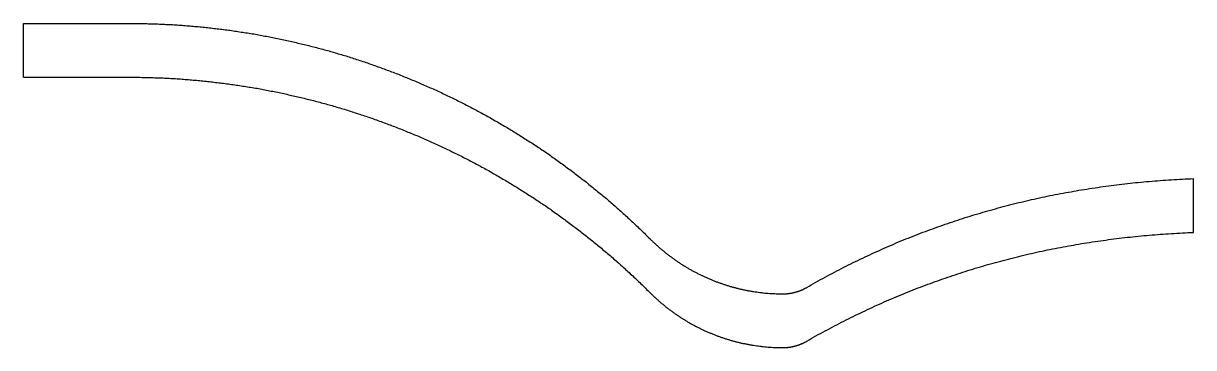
# Model space of a CAD drawing. Header units: metres. Extents: x -0.07 to 0.038, y 0.012 to 0.042.
import ezdxf

# ---------------------------------------------------------------- set-up
doc = ezdxf.new("R2010")
doc.units = ezdxf.units.M

msp = doc.modelspace()

# ---------------------------------------------------------------- linework, layer by layer
for p, q in [((-0.07049, 0.03676), (-0.07049, 0.04176)), ((0.03812, 0.02234), (0.03812, 0.02734))]:
    msp.add_line(p, q)
for points in [[(-0.07049, 0.04176), (-0.06559, 0.04176), (-0.06069, 0.04176), (-0.06009, 0.04176), (-0.0595, 0.04175), (-0.0589, 0.04174), (-0.0583, 0.04172), (-0.05771, 0.0417), (-0.05711, 0.04167), (-0.05651, 0.04164), (-0.05592, 0.0416), (-0.05532, 0.04155), (-0.05473, 0.0415), (-0.05413, 0.04145), (-0.05354, 0.04139), (-0.05295, 0.04132), (-0.05236, 0.04125), (-0.05176, 0.04118), (-0.05117, 0.0411), (-0.05058, 0.04101), (-0.04999, 0.04092), (-0.0494, 0.04083), (-0.04881, 0.04073), (-0.04823, 0.04062), (-0.04764, 0.04051), (-0.04706, 0.04039), (-0.04647, 0.04027), (-0.04589, 0.04014), (-0.04531, 0.04001), (-0.04472, 0.03987), (-0.04414, 0.03973), (-0.04357, 0.03959), (-0.04299, 0.03943), (-0.04241, 0.03928), (-0.04184, 0.03912), (-0.04127, 0.03895), (-0.04069, 0.03878), (-0.04012, 0.0386), (-0.03956, 0.03842), (-0.03899, 0.03823), (-0.03842, 0.03804), (-0.03786, 0.03784), (-0.0373, 0.03764), (-0.03674, 0.03743), (-0.03618, 0.03722), (-0.03562, 0.03701), (-0.03507, 0.03678), (-0.03452, 0.03656), (-0.03397, 0.03633), (-0.03342, 0.03609), (-0.03287, 0.03585), (-0.03233, 0.03561), (-0.03179, 0.03536), (-0.03125, 0.0351), (-0.03071, 0.03484), (-0.03017, 0.03458), (-0.02964, 0.03431), (-0.02911, 0.03404), (-0.02858, 0.03376), (-0.02806, 0.03348), (-0.02753, 0.03319), (-0.02701, 0.0329), (-0.0265, 0.0326), (-0.02598, 0.0323), (-0.02547, 0.032), (-0.02496, 0.03169), (-0.02445, 0.03137), (-0.02394, 0.03105), (-0.02344, 0.03073), (-0.02294, 0.0304), (-0.02245, 0.03007), (-0.02195, 0.02974), (-0.02146, 0.0294), (-0.02098, 0.02905), (-0.02049, 0.0287), (-0.02001, 0.02835), (-0.01953, 0.02799), (-0.01906, 0.02763), (-0.01859, 0.02727), (-0.01812, 0.0269), (-0.01765, 0.02652), (-0.01719, 0.02615), (-0.01673, 0.02576), (-0.01627, 0.02538), (-0.01582, 0.02499), (-0.01537, 0.0246), (-0.01493, 0.0242), (-0.01449, 0.0238), (-0.01405, 0.02339), (-0.01361, 0.02298), (-0.01318, 0.02257), (-0.01275, 0.02215), (-0.01233, 0.02173), (-0.01211, 0.02152), (-0.01189, 0.02131), (-0.01167, 0.02111), (-0.01144, 0.0209), (-0.01121, 0.02071), (-0.01097, 0.02051), (-0.01074, 0.02032), (-0.01049, 0.02014), (-0.01025, 0.01996), (-0.01, 0.01978), (-0.00975, 0.01961), (-0.0095, 0.01944), (-0.00924, 0.01928), (-0.00898, 0.01912), (-0.00872, 0.01896), (-0.00845, 0.01881), (-0.00819, 0.01867), (-0.00792, 0.01853), (-0.00764, 0.01839), (-0.00737, 0.01826), (-0.00709, 0.01813), (-0.00681, 0.01801), (-0.00653, 0.0179), (-0.00625, 0.01778), (-0.00596, 0.01768), (-0.00568, 0.01758), (-0.00539, 0.01748), (-0.0051, 0.01739), (-0.00481, 0.0173), (-0.00451, 0.01722), (-0.00422, 0.01714), (-0.00392, 0.01707), (-0.00363, 0.01701), (-0.00333, 0.01695), (-0.00303, 0.01689), (-0.00273, 0.01684), (-0.00243, 0.0168), (-0.00213, 0.01676), (-0.00182, 0.01672), (-0.00152, 0.01669), (-0.00122, 0.01667), (-0.00091, 0.01665), (-0.00061, 0.01664), (-0.0003, 0.01663), (0, 0.01663), (0.00008, 0.01663), (0.00015, 0.01663), (0.00023, 0.01663), (0.00031, 0.01664), (0.00039, 0.01664), (0.00046, 0.01665), (0.00054, 0.01666), (0.00062, 0.01667), (0.00069, 0.01668), (0.00077, 0.01669), (0.00085, 0.01671), (0.00092, 0.01672), (0.001, 0.01674), (0.00107, 0.01676), (0.00115, 0.01678), (0.00122, 0.0168), (0.0013, 0.01682), (0.00137, 0.01684), (0.00145, 0.01687), (0.00152, 0.01689), (0.00159, 0.01692), (0.00166, 0.01695), (0.00174, 0.01698), (0.00181, 0.01701), (0.00188, 0.01704), (0.00195, 0.01708), (0.00202, 0.01711), (0.00208, 0.01715), (0.00215, 0.01718), (0.00222, 0.01722), (0.00393, 0.01818), (0.00566, 0.01909), (0.00741, 0.01995), (0.00918, 0.02077), (0.01097, 0.02154), (0.01278, 0.02226), (0.01461, 0.02293), (0.01646, 0.02356), (0.01833, 0.02414), (0.02022, 0.02467), (0.02213, 0.02516), (0.02406, 0.0256), (0.02601, 0.02599), (0.02798, 0.02633), (0.02997, 0.02663), (0.03198, 0.02688), (0.03401, 0.02708), (0.03606, 0.02723), (0.03812, 0.02734)], [(-0.07049, 0.03676), (-0.06559, 0.03676), (-0.06069, 0.03676), (-0.06009, 0.03676), (-0.0595, 0.03675), (-0.0589, 0.03674), (-0.0583, 0.03672), (-0.05771, 0.0367), (-0.05711, 0.03667), (-0.05651, 0.03664), (-0.05592, 0.0366), (-0.05532, 0.03655), (-0.05473, 0.0365), (-0.05413, 0.03645), (-0.05354, 0.03639), (-0.05295, 0.03632), (-0.05236, 0.03625), (-0.05176, 0.03618), (-0.05117, 0.0361), (-0.05058, 0.03601), (-0.04999, 0.03592), (-0.0494, 0.03583), (-0.04881, 0.03573), (-0.04823, 0.03562), (-0.04764, 0.03551), (-0.04706, 0.03539), (-0.04647, 0.03527), (-0.04589, 0.03514), (-0.04531, 0.03501), (-0.04472, 0.03487), (-0.04414, 0.03473), (-0.04357, 0.03459), (-0.04299, 0.03443), (-0.04241, 0.03428), (-0.04184, 0.03412), (-0.04127, 0.03395), (-0.04069, 0.03378), (-0.04012, 0.0336), (-0.03956, 0.03342), (-0.03899, 0.03323), (-0.03842, 0.03304), (-0.03786, 0.03284), (-0.0373, 0.03264), (-0.03674, 0.03243), (-0.03618, 0.03222), (-0.03562, 0.03201), (-0.03507, 0.03178), (-0.03452, 0.03156), (-0.03397, 0.03133), (-0.03342, 0.03109), (-0.03287, 0.03085), (-0.03233, 0.03061), (-0.03179, 0.03036), (-0.03125, 0.0301), (-0.03071, 0.02984), (-0.03017, 0.02958), (-0.02964, 0.02931), (-0.02911, 0.02904), (-0.02858, 0.02876), (-0.02806, 0.02848), (-0.02753, 0.02819), (-0.02701, 0.0279), (-0.0265, 0.0276), (-0.02598, 0.0273), (-0.02547, 0.027), (-0.02496, 0.02669), (-0.02445, 0.02637), (-0.02394, 0.02605), (-0.02344, 0.02573), (-0.02294, 0.0254), (-0.02245, 0.02507), (-0.02195, 0.02474), (-0.02146, 0.0244), (-0.02098, 0.02405), (-0.02049, 0.0237), (-0.02001, 0.02335), (-0.01953, 0.02299), (-0.01906, 0.02263), (-0.01859, 0.02227), (-0.01812, 0.0219), (-0.01765, 0.02152), (-0.01719, 0.02115), (-0.01673, 0.02076), (-0.01627, 0.02038), (-0.01582, 0.01999), (-0.01537, 0.0196), (-0.01493, 0.0192), (-0.01449, 0.0188), (-0.01405, 0.01839), (-0.01361, 0.01798), (-0.01318, 0.01757), (-0.01275, 0.01715), (-0.01233, 0.01673), (-0.01211, 0.01652), (-0.01189, 0.01631), (-0.01167, 0.01611), (-0.01144, 0.0159), (-0.01121, 0.01571), (-0.01097, 0.01551), (-0.01074, 0.01532), (-0.01049, 0.01514)], [(0.00741, 0.01495), (0.00918, 0.01577), (0.01097, 0.01654), (0.01278, 0.01726), (0.01461, 0.01793), (0.01646, 0.01856), (0.01833, 0.01914), (0.02022, 0.01967), (0.02213, 0.02016), (0.02406, 0.0206), (0.02601, 0.02099), (0.02798, 0.02133), (0.02997, 0.02163), (0.03198, 0.02188), (0.03401, 0.02208), (0.03606, 0.02223), (0.03812, 0.02234)], [(-0.01049, 0.01514), (-0.01025, 0.01496), (-0.01, 0.01478), (-0.00975, 0.01461), (-0.0095, 0.01444), (-0.00924, 0.01428), (-0.00898, 0.01412), (-0.00872, 0.01396), (-0.00845, 0.01381), (-0.00819, 0.01367), (-0.00792, 0.01353), (-0.00764, 0.01339), (-0.00737, 0.01326), (-0.00709, 0.01313), (-0.00681, 0.01301), (-0.00653, 0.0129), (-0.00625, 0.01278), (-0.00596, 0.01268), (-0.00568, 0.01258), (-0.00539, 0.01248), (-0.0051, 0.01239), (-0.00481, 0.0123), (-0.00451, 0.01222), (-0.00422, 0.01214), (-0.00392, 0.01207), (-0.00363, 0.01201), (-0.00333, 0.01195), (-0.00303, 0.01189), (-0.00273, 0.01184), (-0.00243, 0.0118), (-0.00213, 0.01176), (-0.00182, 0.01172), (-0.00152, 0.01169), (-0.00122, 0.01167), (-0.00091, 0.01165), (-0.00061, 0.01164), (-0.0003, 0.01163), (0, 0.01163), (0.00008, 0.01163), (0.00015, 0.01163), (0.00023, 0.01163), (0.00031, 0.01164), (0.00039, 0.01164), (0.00046, 0.01165), (0.00054, 0.01166), (0.00062, 0.01167), (0.00069, 0.01168), (0.00077, 0.01169), (0.00085, 0.01171), (0.00092, 0.01172), (0.001, 0.01174), (0.00107, 0.01176), (0.00115, 0.01178), (0.00122, 0.0118), (0.0013, 0.01182), (0.00137, 0.01184), (0.00145, 0.01187), (0.00152, 0.01189), (0.00159, 0.01192), (0.00166, 0.01195), (0.00174, 0.01198), (0.00181, 0.01201), (0.00188, 0.01204), (0.00195, 0.01208), (0.00202, 0.01211), (0.00208, 0.01215), (0.00215, 0.01218), (0.00222, 0.01222), (0.00393, 0.01318), (0.00566, 0.01409), (0.00741, 0.01495)]]:
    msp.add_spline(points, degree=3)

doc.saveas('drawing.dxf')
